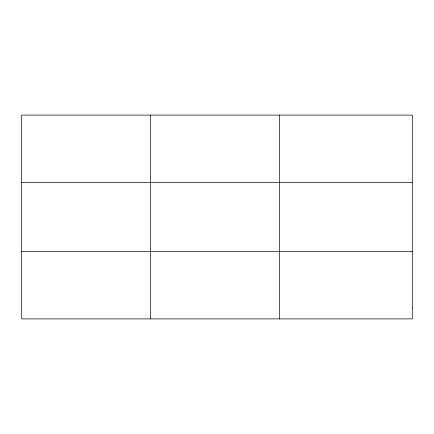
<?xml version="1.0" encoding="UTF-8"?>
<svg xmlns="http://www.w3.org/2000/svg" width="434" height="434" viewBox="0 0 434 434"><rect width="100%" height="100%" fill="white"/><g stroke="black" fill="none" stroke-linecap="round" stroke-linejoin="round"><path stroke-width="0.65" d="M150.598 115.102L150.598 318.898M279.496 115.102L279.496 318.898M21.7 182.356L412.3 182.356M21.7 251.644L412.3 251.644M412.3 307.69L412.3 318.898L21.7 318.898L21.7 115.102L412.3 115.102L412.3 307.69"/></g></svg>
